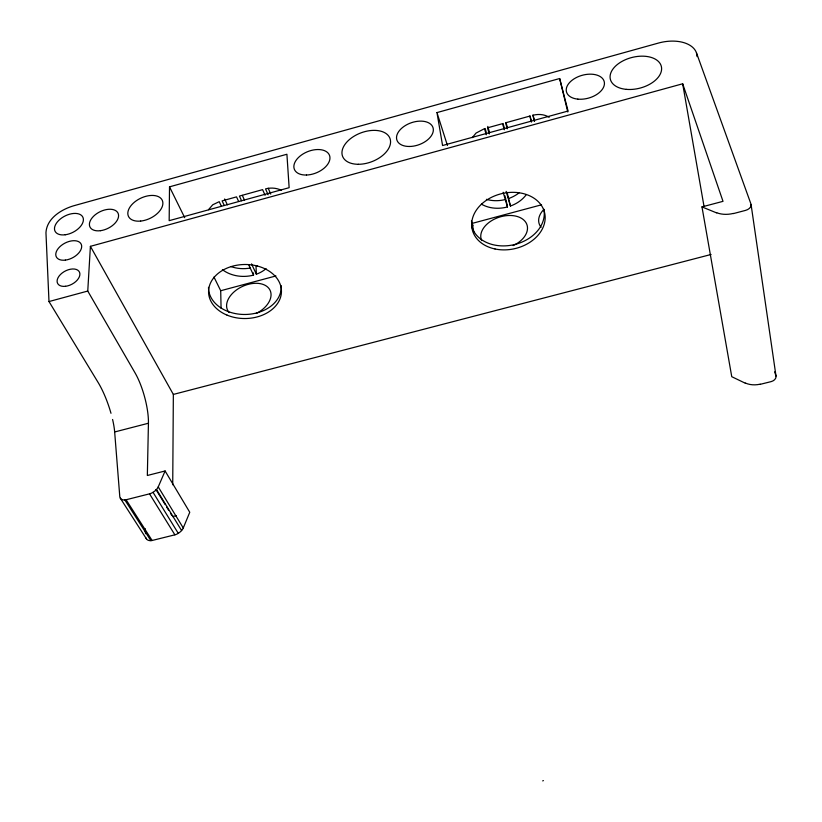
<?xml version="1.0" encoding="UTF-8"?>
<svg xmlns="http://www.w3.org/2000/svg" width="822" height="822" viewBox="0 0 822 822"><rect width="100%" height="100%" fill="white"/><g stroke="black" fill="none" stroke-linecap="round" stroke-linejoin="round"><path stroke-width="1.23" d="M172.723 484.775L173.35 394.426L90.399 246.343L682.671 83.782L723.011 201.339L701.978 206.897L731.755 376.692L745.153 383.144M169.517 186.841L169.168 220.666L289.139 187.693L286.909 154.248L169.517 186.841L184.703 217.666M90.399 246.343L87.759 291.05L135.116 372.993A37.37 10.758 74.6 0 1 148.433 423.238L147.344 475.486L165.099 470.975L189.759 512.27L183.265 527.981A8.795 6.227 -30.9 0 1 181.59 530.539A10.892 7.706 -30.9 0 1 178.271 533.324A8.96 6.35 -30.9 0 1 174.881 534.834L152.111 540.475A6.442 4.542 -31.6 0 1 150.899 540.671L124.862 499.971A6.648 4.552 -31.2 0 0 126.105 499.755L149.532 493.847A9.237 6.36 -30.5 0 0 153.026 492.306A11.231 7.727 -30.5 0 0 156.478 489.48A9.063 6.247 -30.4 0 0 158.245 486.881L165.099 470.975M472.29 137.634L476.03 133.082L484.487 128.664L486.285 134.777M208.5 209.672L212.744 204.781L219.227 201.678L221.375 206.26M542.705 780.9L543.393 780.581M436.965 112.593L559.659 78.532L568.084 111.032L442.575 145.525L436.965 112.593L447.425 145.463M733.409 213.586L745.472 210.411A7.347 4.84 -11 0 0 750.928 203.938L696.46 52.803A32.972 19.769 -13.7 0 0 658.401 43.073L73.641 205.798C61.208 209.487 46.69 218.447 45.96 232.76L48.991 301.551L87.759 291.05M221.077 308.26L220.707 290.731L275.945 275.945M541.544 204.801L472.208 223.379L473.749 231.958M173.35 394.426L711.092 254.471M124.872 499.93A7.121 4.881 -31.1 0 1 119.806 496.837L114.659 431.971L148.433 423.238M172.497 516.586L176.196 515.661M760.206 384.336L771.026 381.644A6.576 4.778 -8.9 0 0 775.865 375.49L774.632 371.842M701.978 206.897L716.733 212.949M120.3 498.173L146.419 538.852M126.105 499.755L152.111 540.475M149.532 493.847L174.87 534.814M153.036 492.316L178.271 533.334M156.478 489.48L181.6 530.55M155.954 489.542L165.222 504.687M166.537 506.855L168.531 510.092M170.514 513.339L171.839 515.507M158.225 486.881L183.265 527.981M48.991 301.551L98.25 382.682A37.278 9.083 70.9 0 1 110.991 413.302M213.956 277.035L220.707 290.731M224.252 205.469L222.115 200.876L236.541 196.879L238.637 201.462M251.542 263.903L256.361 274.219A29.684 22.502 -0.3 0 0 266.092 268.619M248.706 264.787L253.525 275.113A29.684 22.502 -0.3 0 1 222.382 269.616M224.642 198.975L227.345 204.791M241.555 200.753L239.438 196.078L262.608 189.635L265.085 195.276M242.336 195.379L244.442 200.044M268.106 194.763L265.547 188.896A18.279 14.303 -1.2 0 1 281.278 190.242M268.208 188.238L270.746 194.105M471.427 220.943L472.969 225.762M489.296 133.945L487.497 127.831L502.571 123.649L504.307 129.773M506.136 191.362L510.441 206.024A30.239 23.519 -13.2 0 0 526.049 194.978M503.156 192.276L507.462 206.949A30.239 23.519 -13.2 0 1 481.404 204.133M487.765 126.413L489.552 132.517M507.082 192.348L510.441 206.024M485.124 128.468L486.203 132.137M504.842 195.718L505.91 199.386A30.095 23.509 -13.3 0 1 486.408 199.335M503.043 123.475L504.42 128.366M505.982 122.468L507.328 127.246M507.266 128.787L505.592 122.817L529.82 116.087L531.413 122.108M529.995 115.81L531.269 120.618M533.005 115.008L534.588 121.009M534.454 121.307L532.872 115.306A18.731 14.888 -16.3 0 1 549.158 117.289M559.659 78.532L567.786 111.987M506.136 200.465L507.462 206.949M682.671 83.782L703.981 206.188M696.46 52.803L697.087 56.605M751.082 204.555L776.009 376.096M145.093 528.597L145.566 533.704M256.361 274.219L256.032 266.492A29.541 22.492 -0.2 0 0 257.389 265.958M253.433 272.904L253.525 275.113M733.358 213.422A20.92 13.717 -11.5 0 1 716.887 212.795M760.155 384.172A18.752 13.563 -9.4 0 1 745.287 383.001M150.899 540.64A6.905 4.86 -31.6 0 1 146.028 537.989M519.422 192.564A30.095 23.509 -13.3 0 1 508.88 198.451M250.278 268.034A29.541 22.492 -0.2 0 1 230.9 266.564M112.593 419.477A37.586 9.155 70.9 0 1 114.659 431.971M541.102 227.273A24.208 15.885 -16.1 0 1 544 209.302M481.661 240.579A24.013 15.793 -17.7 0 1 496.796 218.066A24.013 15.793 -17.7 0 1 526.029 222.721A24.013 15.793 -17.7 0 1 513.134 245.603M543.866 209.466A37.062 28.267 -12.9 0 1 513.729 244.74A37.062 28.267 -12.9 0 1 471.561 225.742M229.194 312.586A23.468 15.176 -24.8 0 1 239.346 288.06A23.468 15.176 -24.8 0 1 269.369 289.036A23.468 15.176 -24.8 0 1 256.279 313.47M281.155 285.614A36.363 27.023 -0.7 0 1 245.778 314.466A36.363 27.023 -0.7 0 1 208.511 287.351M100.438 230.694A15.649 9.217 -26.5 0 0 118.019 213.124A15.649 9.217 -26.5 0 0 93.503 216.32A15.649 9.217 -26.5 0 0 100.438 230.694M140.644 221.077A18.721 11.107 -25.7 0 0 162.335 200.465A18.721 11.107 -25.7 0 0 133.061 203.394A18.721 11.107 -25.7 0 0 140.644 221.077M358.33 164.287A25.338 15.402 -20.7 0 0 390.131 138.877A25.338 15.402 -20.7 0 0 350.306 138.826A25.338 15.402 -20.7 0 0 358.33 164.287M306.483 175.024A18.906 11.457 -21.9 0 0 329.53 155.44A18.906 11.457 -21.9 0 0 299.701 156.375A18.906 11.457 -21.9 0 0 306.483 175.024M65.544 286.292A12.299 7.388 -28 0 0 79.518 272.226A12.299 7.388 -28 0 0 60.448 274.517A12.299 7.388 -28 0 0 65.544 286.292M65.215 234.773A15.577 9.073 -27.2 0 0 82.909 217.285A15.577 9.073 -27.2 0 0 58.711 220.45A15.577 9.073 -27.2 0 0 65.215 234.773M65.38 260.112A13.964 8.261 -27.6 0 0 81.244 244.288A13.964 8.261 -27.6 0 0 59.564 247.011A13.964 8.261 -27.6 0 0 65.38 260.112M626.272 89.351A26.294 15.844 -14.3 0 0 661.35 66.459A26.294 15.844 -14.3 0 0 619.901 62.657A26.294 15.844 -14.3 0 0 626.272 89.351M409.233 146.48A19.101 11.631 -19.5 0 0 432.947 127.461A19.101 11.631 -19.5 0 0 402.605 127.461A19.101 11.631 -19.5 0 0 409.233 146.48M577.845 99.133A19.553 11.837 -15.5 0 0 604.304 82.015A19.553 11.837 -15.5 0 0 573.859 78.984A19.553 11.837 -15.5 0 0 577.845 99.133M495.019 248.974A37.154 28.277 -12.9 0 0 544.76 213.422A37.154 28.277 -12.9 0 0 485.463 200.938A37.154 28.277 -12.9 0 0 495.019 248.974M227.067 315.134A36.445 27.023 -0.7 0 0 281.453 291.07A36.445 27.023 -0.7 0 0 226.512 268.332A36.445 27.023 -0.7 0 0 227.067 315.134"/></g></svg>
